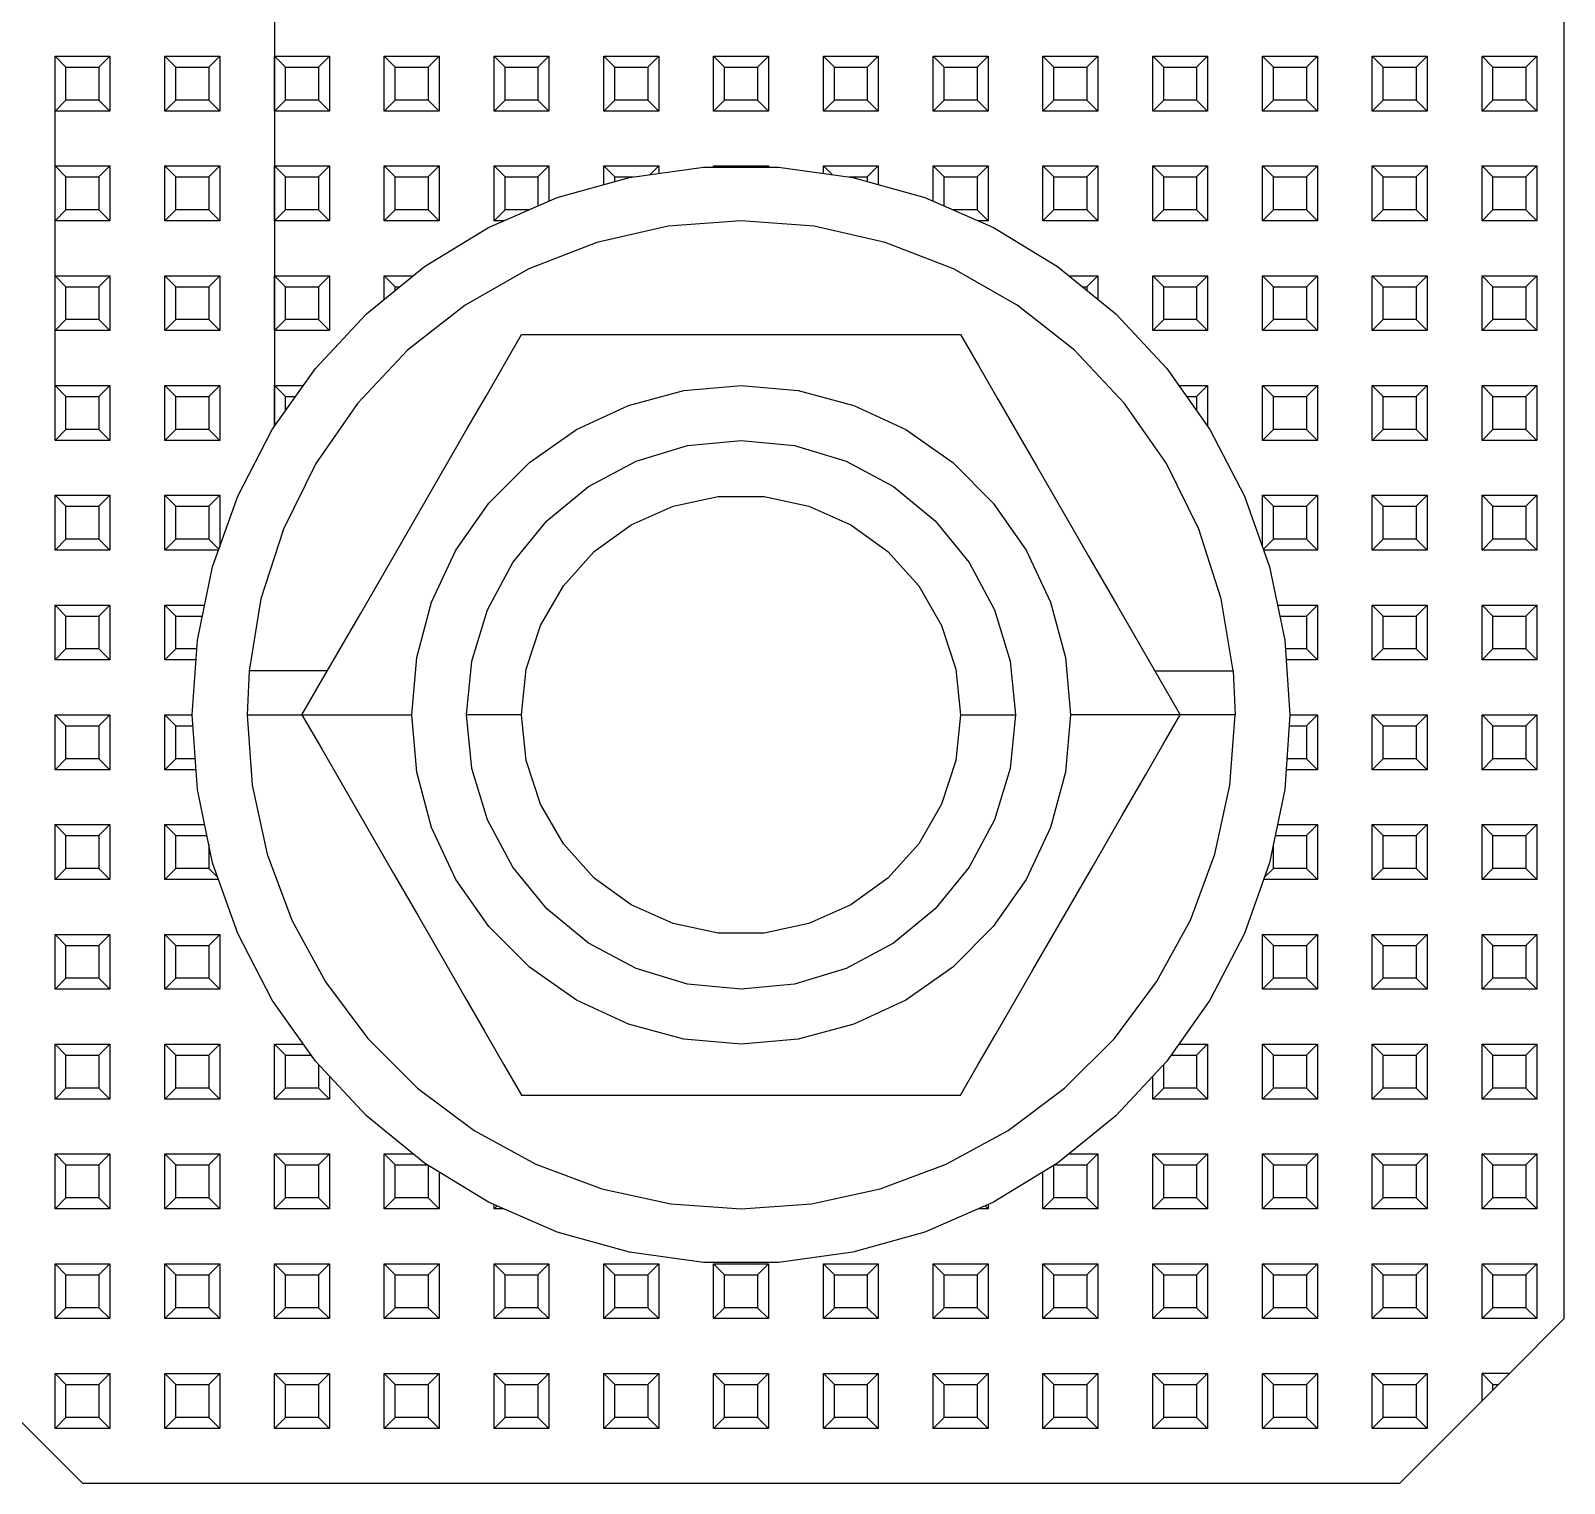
# Model space of a CAD drawing. Header units: millimetres. Extents: x 0 to 156, y 0 to 155.
# Drawn here: x 17.06 to 45, y 0 to 26.46 of the extents above; entities that cross this region are included whole.
import ezdxf

# ---------------------------------------------------------------- set-up
doc = ezdxf.new("R2010")
doc.units = ezdxf.units.MM

# ---------------------------------------------------------------- blocks, each defined once
blk = doc.blocks.new('CHINT_70dbcf6fe7c4519691b3c42ff544d895_FACE_0')
at = {"color": 141, "linetype": 'Continuous', "true_color": 0x40d9ff}
for p, q in [((17.7, 25.8), (17.5, 26)), ((17.5, 25), (17.5, 26)), ((17.5, 26), (18.5, 26)), ((18.3, 25.8), (18.5, 26)), ((18.5, 26), (18.5, 25)), ((19.7, 25.8), (19.5, 26)), ((19.5, 25), (19.5, 26)), ((19.5, 26), (20.5, 26)), ((20.3, 25.8), (20.5, 26)), ((20.5, 26), (20.5, 25)), ((21.7, 25.8), (21.5, 26)), ((21.5, 25), (21.5, 26)), ((21.5, 26), (22.5, 26)), ((22.3, 25.8), (22.5, 26)), ((22.5, 26), (22.5, 25)), ((23.7, 25.8), (23.5, 26)), ((23.5, 25), (23.5, 26)), ((23.5, 26), (24.5, 26)), ((24.3, 25.8), (24.5, 26)), ((24.5, 26), (24.5, 25)), ((25.7, 25.8), (25.5, 26)), ((25.5, 25), (25.5, 26)), ((25.5, 26), (26.5, 26)), ((26.3, 25.8), (26.5, 26)), ((26.5, 26), (26.5, 25)), ((27.7, 25.8), (27.5, 26)), ((27.5, 25), (27.5, 26)), ((27.5, 26), (28.5, 26)), ((28.3, 25.8), (28.5, 26)), ((28.5, 26), (28.5, 25)), ((29.7, 25.8), (29.5, 26)), ((29.5, 25), (29.5, 26)), ((29.5, 26), (30.5, 26)), ((30.3, 25.8), (30.5, 26)), ((30.5, 26), (30.5, 25)), ((31.7, 25.8), (31.5, 26)), ((31.5, 25), (31.5, 26)), ((31.5, 26), (32.5, 26)), ((32.3, 25.8), (32.5, 26)), ((32.5, 26), (32.5, 25)), ((33.7, 25.8), (33.5, 26)), ((33.5, 25), (33.5, 26)), ((33.5, 26), (34.5, 26)), ((34.3, 25.8), (34.5, 26)), ((34.5, 26), (34.5, 25)), ((35.7, 25.8), (35.5, 26)), ((35.5, 25), (35.5, 26)), ((35.5, 26), (36.5, 26)), ((36.3, 25.8), (36.5, 26)), ((36.5, 26), (36.5, 25)), ((37.7, 25.8), (37.5, 26)), ((37.5, 25), (37.5, 26)), ((37.5, 26), (38.5, 26)), ((38.3, 25.8), (38.5, 26)), ((38.5, 26), (38.5, 25)), ((39.7, 25.8), (39.5, 26)), ((39.5, 25), (39.5, 26)), ((39.5, 26), (40.5, 26)), ((40.3, 25.8), (40.5, 26)), ((40.5, 26), (40.5, 25)), ((41.7, 25.8), (41.5, 26)), ((41.5, 25), (41.5, 26)), ((41.5, 26), (42.5, 26)), ((42.3, 25.8), (42.5, 26)), ((42.5, 26), (42.5, 25)), ((43.7, 25.8), (43.5, 26)), ((43.5, 25), (43.5, 26)), ((43.5, 26), (44.5, 26)), ((44.3, 25.8), (44.5, 26)), ((44.5, 26), (44.5, 25)), ((17.7, 25.8), (18.3, 25.8)), ((17.7, 25.2), (17.7, 25.8)), ((18.3, 25.8), (18.3, 25.2)), ((19.7, 25.8), (20.3, 25.8)), ((19.7, 25.2), (19.7, 25.8)), ((20.3, 25.8), (20.3, 25.2)), ((21.7, 25.8), (22.3, 25.8)), ((21.7, 25.2), (21.7, 25.8)), ((22.3, 25.8), (22.3, 25.2)), ((23.7, 25.8), (24.3, 25.8)), ((23.7, 25.2), (23.7, 25.8)), ((24.3, 25.8), (24.3, 25.2)), ((25.7, 25.8), (26.3, 25.8)), ((25.7, 25.2), (25.7, 25.8)), ((26.3, 25.8), (26.3, 25.2)), ((27.7, 25.8), (28.3, 25.8)), ((27.7, 25.2), (27.7, 25.8)), ((28.3, 25.8), (28.3, 25.2)), ((29.7, 25.8), (30.3, 25.8)), ((29.7, 25.2), (29.7, 25.8)), ((30.3, 25.8), (30.3, 25.2)), ((31.7, 25.8), (32.3, 25.8)), ((31.7, 25.2), (31.7, 25.8)), ((32.3, 25.8), (32.3, 25.2)), ((33.7, 25.8), (34.3, 25.8)), ((33.7, 25.2), (33.7, 25.8)), ((34.3, 25.8), (34.3, 25.2)), ((35.7, 25.8), (36.3, 25.8)), ((35.7, 25.2), (35.7, 25.8)), ((36.3, 25.8), (36.3, 25.2)), ((37.7, 25.8), (38.3, 25.8)), ((37.7, 25.2), (37.7, 25.8)), ((38.3, 25.8), (38.3, 25.2)), ((39.7, 25.8), (40.3, 25.8)), ((39.7, 25.2), (39.7, 25.8)), ((40.3, 25.8), (40.3, 25.2)), ((41.7, 25.8), (42.3, 25.8)), ((41.7, 25.2), (41.7, 25.8)), ((42.3, 25.8), (42.3, 25.2)), ((43.7, 25.8), (44.3, 25.8)), ((43.7, 25.2), (43.7, 25.8)), ((44.3, 25.8), (44.3, 25.2)), ((17.7, 25.2), (17.5, 25)), ((18.3, 25.2), (17.7, 25.2)), ((18.3, 25.2), (18.5, 25)), ((19.7, 25.2), (19.5, 25)), ((20.3, 25.2), (19.7, 25.2)), ((20.3, 25.2), (20.5, 25)), ((21.7, 25.2), (21.5, 25)), ((22.3, 25.2), (21.7, 25.2)), ((22.3, 25.2), (22.5, 25)), ((23.7, 25.2), (23.5, 25)), ((24.3, 25.2), (23.7, 25.2)), ((24.3, 25.2), (24.5, 25)), ((25.7, 25.2), (25.5, 25)), ((26.3, 25.2), (25.7, 25.2)), ((26.3, 25.2), (26.5, 25)), ((27.7, 25.2), (27.5, 25)), ((28.3, 25.2), (27.7, 25.2)), ((28.3, 25.2), (28.5, 25)), ((29.7, 25.2), (29.5, 25)), ((30.3, 25.2), (29.7, 25.2)), ((30.3, 25.2), (30.5, 25)), ((31.7, 25.2), (31.5, 25)), ((32.3, 25.2), (31.7, 25.2)), ((32.3, 25.2), (32.5, 25)), ((33.7, 25.2), (33.5, 25)), ((34.3, 25.2), (33.7, 25.2)), ((34.3, 25.2), (34.5, 25)), ((35.7, 25.2), (35.5, 25)), ((36.3, 25.2), (35.7, 25.2)), ((36.3, 25.2), (36.5, 25)), ((37.7, 25.2), (37.5, 25)), ((38.3, 25.2), (37.7, 25.2)), ((38.3, 25.2), (38.5, 25)), ((39.7, 25.2), (39.5, 25)), ((40.3, 25.2), (39.7, 25.2)), ((40.3, 25.2), (40.5, 25)), ((41.7, 25.2), (41.5, 25)), ((42.3, 25.2), (41.7, 25.2)), ((42.3, 25.2), (42.5, 25)), ((43.7, 25.2), (43.5, 25)), ((44.3, 25.2), (43.7, 25.2)), ((44.3, 25.2), (44.5, 25)), ((17.5, 20), (17.5, 25)), ((18.5, 25), (17.5, 25)), ((20.5, 25), (19.5, 25)), ((22.5, 25), (21.5, 25)), ((24.5, 25), (23.5, 25)), ((26.5, 25), (25.5, 25)), ((28.5, 25), (27.5, 25)), ((30.5, 25), (29.5, 25)), ((32.5, 25), (31.5, 25)), ((34.5, 25), (33.5, 25)), ((36.5, 25), (35.5, 25)), ((38.5, 25), (37.5, 25)), ((40.5, 25), (39.5, 25)), ((42.5, 25), (41.5, 25)), ((44.5, 25), (43.5, 25)), ((17.7, 23.8), (17.5, 24)), ((17.5, 23), (17.5, 24)), ((17.5, 24), (18.5, 24)), ((17.7, 23.8), (18.3, 23.8)), ((17.7, 23.2), (17.7, 23.8)), ((18.3, 23.8), (18.5, 24)), ((18.3, 23.8), (18.3, 23.2)), ((18.5, 24), (18.5, 23)), ((19.7, 23.8), (19.5, 24)), ((19.5, 23), (19.5, 24)), ((19.5, 24), (20.5, 24)), ((19.7, 23.8), (20.3, 23.8)), ((19.7, 23.2), (19.7, 23.8)), ((20.3, 23.8), (20.5, 24)), ((20.3, 23.8), (20.3, 23.2)), ((20.5, 24), (20.5, 23)), ((21.7, 23.8), (21.5, 24)), ((21.5, 23), (21.5, 24)), ((21.5, 24), (22.5, 24)), ((21.7, 23.8), (22.3, 23.8)), ((21.7, 23.2), (21.7, 23.8)), ((22.3, 23.8), (22.5, 24)), ((22.3, 23.8), (22.3, 23.2)), ((22.5, 24), (22.5, 23)), ((23.7, 23.8), (23.5, 24)), ((23.5, 23), (23.5, 24)), ((23.5, 24), (24.5, 24)), ((23.7, 23.8), (24.3, 23.8)), ((23.7, 23.2), (23.7, 23.8)), ((24.3, 23.8), (24.5, 24)), ((24.3, 23.8), (24.3, 23.2)), ((24.5, 24), (24.5, 23)), ((25.7, 23.8), (25.5, 24)), ((25.5, 23), (25.5, 24)), ((25.5, 24), (26.5, 24)), ((25.7, 23.8), (26.3, 23.8)), ((25.7, 23.2), (25.7, 23.8)), ((26.3, 23.8), (26.5, 24)), ((26.3, 23.8), (26.3, 23.27)), ((26.5, 24), (26.5, 23.357)), ((27.7, 23.8), (27.5, 24)), ((27.5, 23.66), (27.5, 24)), ((27.5, 24), (28.5, 24)), ((27.7, 23.8), (28.032, 23.8)), ((27.7, 23.716), (27.7, 23.8)), ((28.343, 23.843), (28.5, 24)), ((28.5, 24), (28.5, 23.864)), ((29.523, 23.977), (29.5, 24)), ((29.5, 23.977), (29.5, 24)), ((29.5, 24), (30.5, 24)), ((30.477, 23.977), (30.5, 24)), ((30.5, 24), (30.5, 23.977)), ((31.657, 23.843), (31.5, 24)), ((31.5, 23.864), (31.5, 24)), ((31.5, 24), (32.5, 24)), ((31.968, 23.8), (32.3, 23.8)), ((32.3, 23.8), (32.5, 24)), ((32.3, 23.8), (32.3, 23.716)), ((32.5, 24), (32.5, 23.66)), ((33.7, 23.8), (33.5, 24)), ((33.5, 23.357), (33.5, 24)), ((33.5, 24), (34.5, 24)), ((33.7, 23.8), (34.3, 23.8)), ((33.7, 23.27), (33.7, 23.8)), ((34.3, 23.8), (34.5, 24)), ((34.3, 23.8), (34.3, 23.2)), ((34.5, 24), (34.5, 23)), ((35.7, 23.8), (35.5, 24)), ((35.5, 23), (35.5, 24)), ((35.5, 24), (36.5, 24)), ((35.7, 23.8), (36.3, 23.8)), ((35.7, 23.2), (35.7, 23.8)), ((36.3, 23.8), (36.5, 24)), ((36.3, 23.8), (36.3, 23.2)), ((36.5, 24), (36.5, 23)), ((37.7, 23.8), (37.5, 24)), ((37.5, 23), (37.5, 24)), ((37.5, 24), (38.5, 24)), ((37.7, 23.8), (38.3, 23.8)), ((37.7, 23.2), (37.7, 23.8)), ((38.3, 23.8), (38.5, 24)), ((38.3, 23.8), (38.3, 23.2)), ((38.5, 24), (38.5, 23)), ((39.7, 23.8), (39.5, 24)), ((39.5, 23), (39.5, 24)), ((39.5, 24), (40.5, 24)), ((39.7, 23.8), (40.3, 23.8)), ((39.7, 23.2), (39.7, 23.8)), ((40.3, 23.8), (40.5, 24)), ((40.3, 23.8), (40.3, 23.2)), ((40.5, 24), (40.5, 23)), ((41.7, 23.8), (41.5, 24)), ((41.5, 23), (41.5, 24)), ((41.5, 24), (42.5, 24)), ((41.7, 23.8), (42.3, 23.8)), ((41.7, 23.2), (41.7, 23.8)), ((42.3, 23.8), (42.5, 24)), ((42.3, 23.8), (42.3, 23.2)), ((42.5, 24), (42.5, 23)), ((43.7, 23.8), (43.5, 24)), ((43.5, 23), (43.5, 24)), ((43.5, 24), (44.5, 24)), ((43.7, 23.8), (44.3, 23.8)), ((43.7, 23.2), (43.7, 23.8)), ((44.3, 23.8), (44.5, 24)), ((44.3, 23.8), (44.3, 23.2)), ((44.5, 24), (44.5, 23)), ((17.7, 23.2), (17.5, 23)), ((18.3, 23.2), (17.7, 23.2)), ((18.3, 23.2), (18.5, 23)), ((19.7, 23.2), (19.5, 23)), ((20.3, 23.2), (19.7, 23.2)), ((20.3, 23.2), (20.5, 23)), ((21.7, 23.2), (21.5, 23)), ((22.3, 23.2), (21.7, 23.2)), ((22.3, 23.2), (22.5, 23)), ((23.7, 23.2), (23.5, 23)), ((24.3, 23.2), (23.7, 23.2)), ((24.3, 23.2), (24.5, 23)), ((25.7, 23.2), (25.5, 23)), ((26.139, 23.2), (25.7, 23.2)), ((34.3, 23.2), (33.861, 23.2)), ((34.3, 23.2), (34.5, 23)), ((35.7, 23.2), (35.5, 23)), ((36.3, 23.2), (35.7, 23.2)), ((36.3, 23.2), (36.5, 23)), ((37.7, 23.2), (37.5, 23)), ((38.3, 23.2), (37.7, 23.2)), ((38.3, 23.2), (38.5, 23)), ((39.7, 23.2), (39.5, 23)), ((40.3, 23.2), (39.7, 23.2)), ((40.3, 23.2), (40.5, 23)), ((41.7, 23.2), (41.5, 23)), ((42.3, 23.2), (41.7, 23.2)), ((42.3, 23.2), (42.5, 23)), ((43.7, 23.2), (43.5, 23)), ((44.3, 23.2), (43.7, 23.2)), ((44.3, 23.2), (44.5, 23)), ((18.5, 23), (17.5, 23)), ((20.5, 23), (19.5, 23)), ((22.5, 23), (21.5, 23)), ((24.5, 23), (23.5, 23)), ((25.678, 23), (25.5, 23)), ((34.5, 23), (34.322, 23)), ((36.5, 23), (35.5, 23)), ((38.5, 23), (37.5, 23)), ((40.5, 23), (39.5, 23)), ((42.5, 23), (41.5, 23)), ((44.5, 23), (43.5, 23)), ((17.7, 21.8), (17.5, 22)), ((17.5, 21), (17.5, 22)), ((17.5, 22), (18.5, 22)), ((17.7, 21.8), (18.3, 21.8)), ((17.7, 21.2), (17.7, 21.8)), ((18.3, 21.8), (18.5, 22)), ((18.3, 21.8), (18.3, 21.2)), ((18.5, 22), (18.5, 21)), ((19.7, 21.8), (19.5, 22)), ((19.5, 21), (19.5, 22)), ((19.5, 22), (20.5, 22)), ((19.7, 21.8), (20.3, 21.8)), ((19.7, 21.2), (19.7, 21.8)), ((20.3, 21.8), (20.5, 22)), ((20.3, 21.8), (20.3, 21.2)), ((20.5, 22), (20.5, 21)), ((21.7, 21.8), (21.5, 22)), ((21.5, 21), (21.5, 22)), ((21.5, 22), (22.5, 22)), ((21.7, 21.8), (22.3, 21.8)), ((21.7, 21.2), (21.7, 21.8)), ((22.3, 21.8), (22.5, 22)), ((22.3, 21.8), (22.3, 21.2)), ((22.5, 22), (22.5, 21)), ((23.7, 21.8), (23.5, 22)), ((23.5, 21.573), (23.5, 22)), ((23.5, 22), (24.025, 22)), ((23.7, 21.8), (23.779, 21.8)), ((23.7, 21.736), (23.7, 21.8)), ((35.975, 22), (36.5, 22)), ((36.221, 21.8), (36.3, 21.8)), ((36.3, 21.8), (36.5, 22)), ((36.3, 21.8), (36.3, 21.736)), ((36.5, 22), (36.5, 21.573)), ((37.7, 21.8), (37.5, 22)), ((37.5, 21), (37.5, 22)), ((37.5, 22), (38.5, 22)), ((37.7, 21.8), (38.3, 21.8)), ((37.7, 21.2), (37.7, 21.8)), ((38.3, 21.8), (38.5, 22)), ((38.3, 21.8), (38.3, 21.2)), ((38.5, 22), (38.5, 21)), ((39.7, 21.8), (39.5, 22)), ((39.5, 21), (39.5, 22)), ((39.5, 22), (40.5, 22)), ((39.7, 21.8), (40.3, 21.8)), ((39.7, 21.2), (39.7, 21.8)), ((40.3, 21.8), (40.5, 22)), ((40.3, 21.8), (40.3, 21.2)), ((40.5, 22), (40.5, 21)), ((41.7, 21.8), (41.5, 22)), ((41.5, 21), (41.5, 22)), ((41.5, 22), (42.5, 22)), ((41.7, 21.8), (42.3, 21.8)), ((41.7, 21.2), (41.7, 21.8)), ((42.3, 21.8), (42.5, 22)), ((42.3, 21.8), (42.3, 21.2)), ((42.5, 22), (42.5, 21)), ((43.7, 21.8), (43.5, 22)), ((43.5, 21), (43.5, 22)), ((43.5, 22), (44.5, 22)), ((43.7, 21.8), (44.3, 21.8)), ((43.7, 21.2), (43.7, 21.8)), ((44.3, 21.8), (44.5, 22)), ((44.3, 21.8), (44.3, 21.2)), ((44.5, 22), (44.5, 21)), ((17.7, 21.2), (17.5, 21)), ((18.5, 21), (17.5, 21)), ((18.3, 21.2), (17.7, 21.2)), ((18.3, 21.2), (18.5, 21)), ((19.7, 21.2), (19.5, 21)), ((20.5, 21), (19.5, 21)), ((20.3, 21.2), (19.7, 21.2)), ((20.3, 21.2), (20.5, 21)), ((21.7, 21.2), (21.5, 21)), ((22.5, 21), (21.5, 21)), ((22.3, 21.2), (21.7, 21.2)), ((22.3, 21.2), (22.5, 21)), ((37.7, 21.2), (37.5, 21)), ((38.5, 21), (37.5, 21)), ((38.3, 21.2), (37.7, 21.2)), ((38.3, 21.2), (38.5, 21)), ((39.7, 21.2), (39.5, 21)), ((40.5, 21), (39.5, 21)), ((40.3, 21.2), (39.7, 21.2)), ((40.3, 21.2), (40.5, 21)), ((41.7, 21.2), (41.5, 21)), ((42.5, 21), (41.5, 21)), ((42.3, 21.2), (41.7, 21.2)), ((42.3, 21.2), (42.5, 21)), ((43.7, 21.2), (43.5, 21)), ((44.5, 21), (43.5, 21)), ((44.3, 21.2), (43.7, 21.2)), ((44.3, 21.2), (44.5, 21)), ((17.7, 19.8), (17.5, 20)), ((17.5, 19), (17.5, 20)), ((17.5, 20), (18.5, 20)), ((18.3, 19.8), (18.5, 20)), ((18.5, 20), (18.5, 19)), ((19.7, 19.8), (19.5, 20)), ((19.5, 19), (19.5, 20)), ((19.5, 20), (20.5, 20)), ((20.3, 19.8), (20.5, 20)), ((20.5, 20), (20.5, 19)), ((37.977, 20), (38.5, 20)), ((38.3, 19.8), (38.5, 20)), ((38.5, 20), (38.5, 19.258)), ((39.7, 19.8), (39.5, 20)), ((39.5, 19), (39.5, 20)), ((39.5, 20), (40.5, 20)), ((40.3, 19.8), (40.5, 20)), ((40.5, 20), (40.5, 19)), ((41.7, 19.8), (41.5, 20)), ((41.5, 19), (41.5, 20)), ((41.5, 20), (42.5, 20)), ((42.3, 19.8), (42.5, 20)), ((42.5, 20), (42.5, 19)), ((43.7, 19.8), (43.5, 20)), ((43.5, 19), (43.5, 20)), ((43.5, 20), (44.5, 20)), ((44.3, 19.8), (44.5, 20)), ((44.5, 20), (44.5, 19)), ((17.7, 19.8), (18.3, 19.8)), ((17.7, 19.2), (17.7, 19.8)), ((18.3, 19.8), (18.3, 19.2)), ((19.7, 19.8), (20.3, 19.8)), ((19.7, 19.2), (19.7, 19.8)), ((20.3, 19.8), (20.3, 19.2)), ((21.7, 19.8), (21.882, 19.8)), ((21.7, 19.542), (21.7, 19.8)), ((38.118, 19.8), (38.3, 19.8)), ((38.3, 19.8), (38.3, 19.542)), ((39.7, 19.8), (40.3, 19.8)), ((39.7, 19.2), (39.7, 19.8)), ((40.3, 19.8), (40.3, 19.2)), ((41.7, 19.8), (42.3, 19.8)), ((41.7, 19.2), (41.7, 19.8)), ((42.3, 19.8), (42.3, 19.2)), ((43.7, 19.8), (44.3, 19.8)), ((43.7, 19.2), (43.7, 19.8)), ((44.3, 19.8), (44.3, 19.2)), ((17.7, 19.2), (17.5, 19)), ((18.3, 19.2), (17.7, 19.2)), ((18.3, 19.2), (18.5, 19)), ((19.7, 19.2), (19.5, 19)), ((20.3, 19.2), (19.7, 19.2)), ((20.3, 19.2), (20.5, 19)), ((39.7, 19.2), (39.5, 19)), ((40.3, 19.2), (39.7, 19.2)), ((40.3, 19.2), (40.5, 19)), ((41.7, 19.2), (41.5, 19)), ((42.3, 19.2), (41.7, 19.2)), ((42.3, 19.2), (42.5, 19)), ((43.7, 19.2), (43.5, 19)), ((44.3, 19.2), (43.7, 19.2)), ((44.3, 19.2), (44.5, 19)), ((18.5, 19), (17.5, 19)), ((20.5, 19), (19.5, 19)), ((40.5, 19), (39.5, 19)), ((42.5, 19), (41.5, 19)), ((44.5, 19), (43.5, 19)), ((17.7, 17.8), (17.5, 18)), ((17.5, 17), (17.5, 18)), ((17.5, 18), (18.5, 18)), ((18.3, 17.8), (18.5, 18)), ((18.5, 18), (18.5, 17)), ((19.7, 17.8), (19.5, 18)), ((19.5, 17), (19.5, 18)), ((19.5, 18), (20.5, 18)), ((20.3, 17.8), (20.5, 18)), ((20.5, 18), (20.5, 17.061)), ((39.7, 17.8), (39.5, 18)), ((39.5, 17.061), (39.5, 18)), ((39.5, 18), (40.5, 18)), ((40.3, 17.8), (40.5, 18)), ((40.5, 18), (40.5, 17)), ((41.7, 17.8), (41.5, 18)), ((41.5, 17), (41.5, 18)), ((41.5, 18), (42.5, 18)), ((42.3, 17.8), (42.5, 18)), ((42.5, 18), (42.5, 17)), ((43.7, 17.8), (43.5, 18)), ((43.5, 17), (43.5, 18)), ((43.5, 18), (44.5, 18)), ((44.3, 17.8), (44.5, 18)), ((44.5, 18), (44.5, 17)), ((17.7, 17.8), (18.3, 17.8)), ((17.7, 17.2), (17.7, 17.8)), ((18.3, 17.8), (18.3, 17.2)), ((19.7, 17.8), (20.3, 17.8)), ((19.7, 17.2), (19.7, 17.8)), ((20.3, 17.8), (20.3, 17.2)), ((39.7, 17.8), (40.3, 17.8)), ((39.7, 17.2), (39.7, 17.8)), ((40.3, 17.8), (40.3, 17.2)), ((41.7, 17.8), (42.3, 17.8)), ((41.7, 17.2), (41.7, 17.8)), ((42.3, 17.8), (42.3, 17.2)), ((43.7, 17.8), (44.3, 17.8)), ((43.7, 17.2), (43.7, 17.8)), ((44.3, 17.8), (44.3, 17.2)), ((17.7, 17.2), (17.5, 17)), ((18.3, 17.2), (17.7, 17.2)), ((18.3, 17.2), (18.5, 17)), ((19.7, 17.2), (19.5, 17)), ((20.3, 17.2), (19.7, 17.2)), ((20.3, 17.2), (20.484, 17.016)), ((39.7, 17.2), (39.516, 17.016)), ((40.3, 17.2), (39.7, 17.2)), ((40.3, 17.2), (40.5, 17)), ((41.7, 17.2), (41.5, 17)), ((42.3, 17.2), (41.7, 17.2)), ((42.3, 17.2), (42.5, 17)), ((43.7, 17.2), (43.5, 17)), ((44.3, 17.2), (43.7, 17.2)), ((44.3, 17.2), (44.5, 17)), ((18.5, 17), (17.5, 17)), ((20.478, 17), (19.5, 17)), ((40.5, 17), (39.522, 17)), ((42.5, 17), (41.5, 17)), ((44.5, 17), (43.5, 17)), ((17.7, 15.8), (17.5, 16)), ((17.5, 15), (17.5, 16)), ((17.5, 16), (18.5, 16)), ((18.3, 15.8), (18.5, 16)), ((18.5, 16), (18.5, 15)), ((19.7, 15.8), (19.5, 16)), ((19.5, 15), (19.5, 16)), ((19.5, 16), (20.226, 16)), ((39.774, 16), (40.5, 16)), ((40.3, 15.8), (40.5, 16)), ((40.5, 16), (40.5, 15)), ((41.7, 15.8), (41.5, 16)), ((41.5, 15), (41.5, 16)), ((41.5, 16), (42.5, 16)), ((42.3, 15.8), (42.5, 16)), ((42.5, 16), (42.5, 15)), ((43.7, 15.8), (43.5, 16)), ((43.5, 15), (43.5, 16)), ((43.5, 16), (44.5, 16)), ((44.3, 15.8), (44.5, 16)), ((44.5, 16), (44.5, 15)), ((17.7, 15.8), (18.3, 15.8)), ((17.7, 15.2), (17.7, 15.8)), ((18.3, 15.8), (18.3, 15.2)), ((19.7, 15.8), (20.184, 15.8)), ((19.7, 15.2), (19.7, 15.8)), ((39.816, 15.8), (40.3, 15.8)), ((40.3, 15.8), (40.3, 15.2)), ((41.7, 15.8), (42.3, 15.8)), ((41.7, 15.2), (41.7, 15.8)), ((42.3, 15.8), (42.3, 15.2)), ((43.7, 15.8), (44.3, 15.8)), ((43.7, 15.2), (43.7, 15.8)), ((44.3, 15.8), (44.3, 15.2)), ((17.7, 15.2), (17.5, 15)), ((18.3, 15.2), (17.7, 15.2)), ((18.3, 15.2), (18.5, 15)), ((19.7, 15.2), (19.5, 15)), ((20.082, 15.2), (19.7, 15.2)), ((40.3, 15.2), (39.918, 15.2)), ((40.3, 15.2), (40.5, 15)), ((41.7, 15.2), (41.5, 15)), ((42.3, 15.2), (41.7, 15.2)), ((42.3, 15.2), (42.5, 15)), ((43.7, 15.2), (43.5, 15)), ((44.3, 15.2), (43.7, 15.2)), ((44.3, 15.2), (44.5, 15)), ((18.5, 15), (17.5, 15)), ((20.068, 15), (19.5, 15)), ((40.5, 15), (39.932, 15)), ((42.5, 15), (41.5, 15)), ((44.5, 15), (43.5, 15)), ((17.7, 13.8), (17.5, 14)), ((17.5, 13), (17.5, 14)), ((17.5, 14), (18.5, 14)), ((18.3, 13.8), (18.5, 14)), ((18.5, 14), (18.5, 13)), ((19.7, 13.8), (19.5, 14)), ((19.5, 13), (19.5, 14)), ((19.5, 14), (20, 14)), ((26, 14), (25, 14)), ((34, 14), (35, 14)), ((40, 14), (40.5, 14)), ((40.3, 13.8), (40.5, 14)), ((40.5, 14), (40.5, 13)), ((41.7, 13.8), (41.5, 14)), ((41.5, 13), (41.5, 14)), ((41.5, 14), (42.5, 14)), ((42.3, 13.8), (42.5, 14)), ((42.5, 14), (42.5, 13)), ((43.7, 13.8), (43.5, 14)), ((43.5, 13), (43.5, 14)), ((43.5, 14), (44.5, 14)), ((44.3, 13.8), (44.5, 14)), ((44.5, 14), (44.5, 13)), ((17.7, 13.8), (18.3, 13.8)), ((17.7, 13.2), (17.7, 13.8)), ((18.3, 13.8), (18.3, 13.2)), ((19.7, 13.8), (20.014, 13.8)), ((19.7, 13.2), (19.7, 13.8)), ((39.986, 13.8), (40.3, 13.8)), ((40.3, 13.8), (40.3, 13.2)), ((41.7, 13.8), (42.3, 13.8)), ((41.7, 13.2), (41.7, 13.8)), ((42.3, 13.8), (42.3, 13.2)), ((43.7, 13.8), (44.3, 13.8)), ((43.7, 13.2), (43.7, 13.8)), ((44.3, 13.8), (44.3, 13.2)), ((17.7, 13.2), (17.5, 13)), ((18.3, 13.2), (17.7, 13.2)), ((18.3, 13.2), (18.5, 13)), ((19.7, 13.2), (19.5, 13)), ((20.055, 13.2), (19.7, 13.2)), ((40.3, 13.2), (39.945, 13.2)), ((40.3, 13.2), (40.5, 13)), ((41.7, 13.2), (41.5, 13)), ((42.3, 13.2), (41.7, 13.2)), ((42.3, 13.2), (42.5, 13)), ((43.7, 13.2), (43.5, 13)), ((44.3, 13.2), (43.7, 13.2)), ((44.3, 13.2), (44.5, 13)), ((18.5, 13), (17.5, 13)), ((20.068, 13), (19.5, 13)), ((40.5, 13), (39.932, 13)), ((42.5, 13), (41.5, 13)), ((44.5, 13), (43.5, 13)), ((17.7, 11.8), (17.5, 12)), ((17.5, 11), (17.5, 12)), ((17.5, 12), (18.5, 12)), ((17.7, 11.8), (18.3, 11.8)), ((17.7, 11.2), (17.7, 11.8)), ((18.3, 11.8), (18.5, 12)), ((18.3, 11.8), (18.3, 11.2)), ((18.5, 12), (18.5, 11)), ((19.7, 11.8), (19.5, 12)), ((19.5, 11), (19.5, 12)), ((19.5, 12), (20.226, 12)), ((19.7, 11.8), (20.267, 11.8)), ((19.7, 11.2), (19.7, 11.8)), ((39.733, 11.8), (40.3, 11.8)), ((39.774, 12), (40.5, 12)), ((40.3, 11.8), (40.5, 12)), ((40.3, 11.8), (40.3, 11.2)), ((40.5, 12), (40.5, 11)), ((41.7, 11.8), (41.5, 12)), ((41.5, 11), (41.5, 12)), ((41.5, 12), (42.5, 12)), ((41.7, 11.8), (42.3, 11.8)), ((41.7, 11.2), (41.7, 11.8)), ((42.3, 11.8), (42.5, 12)), ((42.3, 11.8), (42.3, 11.2)), ((42.5, 12), (42.5, 11)), ((43.7, 11.8), (43.5, 12)), ((43.5, 11), (43.5, 12)), ((43.5, 12), (44.5, 12)), ((43.7, 11.8), (44.3, 11.8)), ((43.7, 11.2), (43.7, 11.8)), ((44.3, 11.8), (44.5, 12)), ((44.3, 11.8), (44.3, 11.2)), ((44.5, 12), (44.5, 11)), ((20.3, 11.643), (20.3, 11.2)), ((39.7, 11.2), (39.7, 11.643)), ((17.7, 11.2), (17.5, 11)), ((18.3, 11.2), (17.7, 11.2)), ((18.3, 11.2), (18.5, 11)), ((19.7, 11.2), (19.5, 11)), ((20.3, 11.2), (19.7, 11.2)), ((20.3, 11.2), (20.466, 11.034)), ((39.7, 11.2), (39.534, 11.034)), ((40.3, 11.2), (39.7, 11.2)), ((40.3, 11.2), (40.5, 11)), ((41.7, 11.2), (41.5, 11)), ((42.3, 11.2), (41.7, 11.2)), ((42.3, 11.2), (42.5, 11)), ((43.7, 11.2), (43.5, 11)), ((44.3, 11.2), (43.7, 11.2)), ((44.3, 11.2), (44.5, 11)), ((18.5, 11), (17.5, 11)), ((20.478, 11), (19.5, 11)), ((40.5, 11), (39.522, 11)), ((42.5, 11), (41.5, 11)), ((44.5, 11), (43.5, 11)), ((17.7, 9.8), (17.5, 10)), ((17.5, 9), (17.5, 10)), ((17.5, 10), (18.5, 10)), ((17.7, 9.8), (18.3, 9.8)), ((17.7, 9.2), (17.7, 9.8)), ((18.3, 9.8), (18.5, 10)), ((18.3, 9.8), (18.3, 9.2)), ((18.5, 10), (18.5, 9)), ((19.7, 9.8), (19.5, 10)), ((19.5, 9), (19.5, 10)), ((19.5, 10), (20.5, 10)), ((19.7, 9.8), (20.3, 9.8)), ((19.7, 9.2), (19.7, 9.8)), ((20.3, 9.8), (20.5, 10)), ((20.3, 9.8), (20.3, 9.2)), ((20.5, 10), (20.5, 9)), ((39.7, 9.8), (39.5, 10)), ((39.5, 9), (39.5, 10)), ((39.5, 10), (40.5, 10)), ((39.7, 9.8), (40.3, 9.8)), ((39.7, 9.2), (39.7, 9.8)), ((40.3, 9.8), (40.5, 10)), ((40.3, 9.8), (40.3, 9.2)), ((40.5, 10), (40.5, 9)), ((41.7, 9.8), (41.5, 10)), ((41.5, 9), (41.5, 10)), ((41.5, 10), (42.5, 10)), ((41.7, 9.8), (42.3, 9.8)), ((41.7, 9.2), (41.7, 9.8)), ((42.3, 9.8), (42.5, 10)), ((42.3, 9.8), (42.3, 9.2)), ((42.5, 10), (42.5, 9)), ((43.7, 9.8), (43.5, 10)), ((43.5, 9), (43.5, 10)), ((43.5, 10), (44.5, 10)), ((43.7, 9.8), (44.3, 9.8)), ((43.7, 9.2), (43.7, 9.8)), ((44.3, 9.8), (44.5, 10)), ((44.3, 9.8), (44.3, 9.2)), ((44.5, 10), (44.5, 9)), ((17.7, 9.2), (17.5, 9)), ((18.5, 9), (17.5, 9)), ((18.3, 9.2), (17.7, 9.2)), ((18.3, 9.2), (18.5, 9)), ((19.7, 9.2), (19.5, 9)), ((20.5, 9), (19.5, 9)), ((20.3, 9.2), (19.7, 9.2)), ((20.3, 9.2), (20.5, 9)), ((39.7, 9.2), (39.5, 9)), ((40.5, 9), (39.5, 9)), ((40.3, 9.2), (39.7, 9.2)), ((40.3, 9.2), (40.5, 9)), ((41.7, 9.2), (41.5, 9)), ((42.5, 9), (41.5, 9)), ((42.3, 9.2), (41.7, 9.2)), ((42.3, 9.2), (42.5, 9)), ((43.7, 9.2), (43.5, 9)), ((44.5, 9), (43.5, 9)), ((44.3, 9.2), (43.7, 9.2)), ((44.3, 9.2), (44.5, 9)), ((17.7, 7.8), (17.5, 8)), ((17.5, 7), (17.5, 8)), ((17.5, 8), (18.5, 8)), ((18.3, 7.8), (18.5, 8)), ((18.5, 8), (18.5, 7)), ((19.7, 7.8), (19.5, 8)), ((19.5, 7), (19.5, 8)), ((19.5, 8), (20.5, 8)), ((20.3, 7.8), (20.5, 8)), ((20.5, 8), (20.5, 7)), ((21.7, 7.8), (21.5, 8)), ((21.5, 7), (21.5, 8)), ((21.5, 8), (22.023, 8)), ((37.977, 8), (38.5, 8)), ((38.3, 7.8), (38.5, 8)), ((38.5, 8), (38.5, 7)), ((39.7, 7.8), (39.5, 8)), ((39.5, 7), (39.5, 8)), ((39.5, 8), (40.5, 8)), ((40.3, 7.8), (40.5, 8)), ((40.5, 8), (40.5, 7)), ((41.7, 7.8), (41.5, 8)), ((41.5, 7), (41.5, 8)), ((41.5, 8), (42.5, 8)), ((42.3, 7.8), (42.5, 8)), ((42.5, 8), (42.5, 7)), ((43.7, 7.8), (43.5, 8)), ((43.5, 7), (43.5, 8)), ((43.5, 8), (44.5, 8)), ((44.3, 7.8), (44.5, 8)), ((44.5, 8), (44.5, 7)), ((17.7, 7.8), (18.3, 7.8)), ((17.7, 7.2), (17.7, 7.8)), ((18.3, 7.8), (18.3, 7.2)), ((19.7, 7.8), (20.3, 7.8)), ((19.7, 7.2), (19.7, 7.8)), ((20.3, 7.8), (20.3, 7.2)), ((21.7, 7.8), (22.165, 7.8)), ((21.7, 7.2), (21.7, 7.8)), ((22.3, 7.628), (22.3, 7.2)), ((37.7, 7.2), (37.7, 7.628)), ((37.835, 7.8), (38.3, 7.8)), ((38.3, 7.8), (38.3, 7.2)), ((39.7, 7.8), (40.3, 7.8)), ((39.7, 7.2), (39.7, 7.8)), ((40.3, 7.8), (40.3, 7.2)), ((41.7, 7.8), (42.3, 7.8)), ((41.7, 7.2), (41.7, 7.8)), ((42.3, 7.8), (42.3, 7.2)), ((43.7, 7.8), (44.3, 7.8)), ((43.7, 7.2), (43.7, 7.8)), ((44.3, 7.8), (44.3, 7.2)), ((22.5, 7.414), (22.5, 7)), ((37.5, 7), (37.5, 7.414)), ((17.7, 7.2), (17.5, 7)), ((18.5, 7), (17.5, 7)), ((18.3, 7.2), (17.7, 7.2)), ((18.3, 7.2), (18.5, 7)), ((19.7, 7.2), (19.5, 7)), ((20.5, 7), (19.5, 7)), ((20.3, 7.2), (19.7, 7.2)), ((20.3, 7.2), (20.5, 7)), ((21.7, 7.2), (21.5, 7)), ((22.5, 7), (21.5, 7)), ((22.3, 7.2), (21.7, 7.2)), ((22.3, 7.2), (22.5, 7)), ((37.7, 7.2), (37.5, 7)), ((38.5, 7), (37.5, 7)), ((38.3, 7.2), (37.7, 7.2)), ((38.3, 7.2), (38.5, 7)), ((39.7, 7.2), (39.5, 7)), ((40.5, 7), (39.5, 7)), ((40.3, 7.2), (39.7, 7.2)), ((40.3, 7.2), (40.5, 7)), ((41.7, 7.2), (41.5, 7)), ((42.5, 7), (41.5, 7)), ((42.3, 7.2), (41.7, 7.2)), ((42.3, 7.2), (42.5, 7)), ((43.7, 7.2), (43.5, 7)), ((44.5, 7), (43.5, 7)), ((44.3, 7.2), (43.7, 7.2)), ((44.3, 7.2), (44.5, 7)), ((17.7, 5.8), (17.5, 6)), ((17.5, 5), (17.5, 6)), ((17.5, 6), (18.5, 6)), ((18.3, 5.8), (18.5, 6)), ((18.5, 6), (18.5, 5)), ((19.7, 5.8), (19.5, 6)), ((19.5, 5), (19.5, 6)), ((19.5, 6), (20.5, 6)), ((20.3, 5.8), (20.5, 6)), ((20.5, 6), (20.5, 5)), ((21.7, 5.8), (21.5, 6)), ((21.5, 5), (21.5, 6)), ((21.5, 6), (22.5, 6)), ((22.3, 5.8), (22.5, 6)), ((22.5, 6), (22.5, 5)), ((23.7, 5.8), (23.5, 6)), ((23.5, 5), (23.5, 6)), ((23.5, 6), (24.025, 6)), ((35.975, 6), (36.5, 6)), ((36.3, 5.8), (36.5, 6)), ((36.5, 6), (36.5, 5)), ((37.7, 5.8), (37.5, 6)), ((37.5, 5), (37.5, 6)), ((37.5, 6), (38.5, 6)), ((38.3, 5.8), (38.5, 6)), ((38.5, 6), (38.5, 5)), ((39.7, 5.8), (39.5, 6)), ((39.5, 5), (39.5, 6)), ((39.5, 6), (40.5, 6)), ((40.3, 5.8), (40.5, 6)), ((40.5, 6), (40.5, 5)), ((41.7, 5.8), (41.5, 6)), ((41.5, 5), (41.5, 6)), ((41.5, 6), (42.5, 6)), ((42.3, 5.8), (42.5, 6)), ((42.5, 6), (42.5, 5)), ((43.7, 5.8), (43.5, 6)), ((43.5, 5), (43.5, 6)), ((43.5, 6), (44.5, 6)), ((44.3, 5.8), (44.5, 6)), ((44.5, 6), (44.5, 5)), ((17.7, 5.8), (18.3, 5.8)), ((17.7, 5.2), (17.7, 5.8)), ((18.3, 5.8), (18.3, 5.2)), ((19.7, 5.8), (20.3, 5.8)), ((19.7, 5.2), (19.7, 5.8)), ((20.3, 5.8), (20.3, 5.2)), ((21.7, 5.8), (22.3, 5.8)), ((21.7, 5.2), (21.7, 5.8)), ((22.3, 5.8), (22.3, 5.2)), ((23.7, 5.8), (24.283, 5.8)), ((23.7, 5.2), (23.7, 5.8)), ((24.3, 5.79), (24.3, 5.2)), ((24.5, 5.668), (24.5, 5)), ((35.5, 5), (35.5, 5.668)), ((35.7, 5.2), (35.7, 5.79)), ((35.717, 5.8), (36.3, 5.8)), ((36.3, 5.8), (36.3, 5.2)), ((37.7, 5.8), (38.3, 5.8)), ((37.7, 5.2), (37.7, 5.8)), ((38.3, 5.8), (38.3, 5.2)), ((39.7, 5.8), (40.3, 5.8)), ((39.7, 5.2), (39.7, 5.8)), ((40.3, 5.8), (40.3, 5.2)), ((41.7, 5.8), (42.3, 5.8)), ((41.7, 5.2), (41.7, 5.8)), ((42.3, 5.8), (42.3, 5.2)), ((43.7, 5.8), (44.3, 5.8)), ((43.7, 5.2), (43.7, 5.8)), ((44.3, 5.8), (44.3, 5.2)), ((17.7, 5.2), (17.5, 5)), ((18.3, 5.2), (17.7, 5.2)), ((18.3, 5.2), (18.5, 5)), ((19.7, 5.2), (19.5, 5)), ((20.3, 5.2), (19.7, 5.2)), ((20.3, 5.2), (20.5, 5)), ((21.7, 5.2), (21.5, 5)), ((22.3, 5.2), (21.7, 5.2)), ((22.3, 5.2), (22.5, 5)), ((23.7, 5.2), (23.5, 5)), ((24.3, 5.2), (23.7, 5.2)), ((24.3, 5.2), (24.5, 5)), ((25.5, 5), (25.5, 5.077)), ((25.554, 5.054), (25.5, 5)), ((34.446, 5.054), (34.5, 5)), ((34.5, 5.077), (34.5, 5)), ((35.7, 5.2), (35.5, 5)), ((36.3, 5.2), (35.7, 5.2)), ((36.3, 5.2), (36.5, 5)), ((37.7, 5.2), (37.5, 5)), ((38.3, 5.2), (37.7, 5.2)), ((38.3, 5.2), (38.5, 5)), ((39.7, 5.2), (39.5, 5)), ((40.3, 5.2), (39.7, 5.2)), ((40.3, 5.2), (40.5, 5)), ((41.7, 5.2), (41.5, 5)), ((42.3, 5.2), (41.7, 5.2)), ((42.3, 5.2), (42.5, 5)), ((43.7, 5.2), (43.5, 5)), ((44.3, 5.2), (43.7, 5.2)), ((44.3, 5.2), (44.5, 5)), ((18.5, 5), (17.5, 5)), ((20.5, 5), (19.5, 5)), ((22.5, 5), (21.5, 5)), ((24.5, 5), (23.5, 5)), ((25.678, 5), (25.5, 5)), ((34.5, 5), (34.322, 5)), ((36.5, 5), (35.5, 5)), ((38.5, 5), (37.5, 5)), ((40.5, 5), (39.5, 5)), ((42.5, 5), (41.5, 5)), ((44.5, 5), (43.5, 5)), ((17.7, 3.8), (17.5, 4)), ((17.5, 3), (17.5, 4)), ((17.5, 4), (18.5, 4)), ((18.3, 3.8), (18.5, 4)), ((18.5, 4), (18.5, 3)), ((19.7, 3.8), (19.5, 4)), ((19.5, 3), (19.5, 4)), ((19.5, 4), (20.5, 4)), ((20.3, 3.8), (20.5, 4)), ((20.5, 4), (20.5, 3)), ((21.7, 3.8), (21.5, 4)), ((21.5, 3), (21.5, 4)), ((21.5, 4), (22.5, 4)), ((22.3, 3.8), (22.5, 4)), ((22.5, 4), (22.5, 3)), ((23.7, 3.8), (23.5, 4)), ((23.5, 3), (23.5, 4)), ((23.5, 4), (24.5, 4)), ((24.3, 3.8), (24.5, 4)), ((24.5, 4), (24.5, 3)), ((25.7, 3.8), (25.5, 4)), ((25.5, 3), (25.5, 4)), ((25.5, 4), (26.5, 4)), ((26.3, 3.8), (26.5, 4)), ((26.5, 4), (26.5, 3)), ((27.7, 3.8), (27.5, 4)), ((27.5, 3), (27.5, 4)), ((27.5, 4), (28.5, 4)), ((28.3, 3.8), (28.5, 4)), ((28.5, 4), (28.5, 3)), ((29.7, 3.8), (29.5, 4)), ((29.5, 3), (29.5, 4)), ((29.5, 4), (30.5, 4)), ((30.3, 3.8), (30.5, 4)), ((30.5, 4), (30.5, 3)), ((31.7, 3.8), (31.5, 4)), ((31.5, 3), (31.5, 4)), ((31.5, 4), (32.5, 4)), ((32.3, 3.8), (32.5, 4)), ((32.5, 4), (32.5, 3)), ((33.7, 3.8), (33.5, 4)), ((33.5, 3), (33.5, 4)), ((33.5, 4), (34.5, 4)), ((34.3, 3.8), (34.5, 4)), ((34.5, 4), (34.5, 3)), ((35.7, 3.8), (35.5, 4)), ((35.5, 3), (35.5, 4)), ((35.5, 4), (36.5, 4)), ((36.3, 3.8), (36.5, 4)), ((36.5, 4), (36.5, 3)), ((37.7, 3.8), (37.5, 4)), ((37.5, 3), (37.5, 4)), ((37.5, 4), (38.5, 4)), ((38.3, 3.8), (38.5, 4)), ((38.5, 4), (38.5, 3)), ((39.7, 3.8), (39.5, 4)), ((39.5, 3), (39.5, 4)), ((39.5, 4), (40.5, 4)), ((40.3, 3.8), (40.5, 4)), ((40.5, 4), (40.5, 3)), ((41.7, 3.8), (41.5, 4)), ((41.5, 3), (41.5, 4)), ((41.5, 4), (42.5, 4)), ((42.3, 3.8), (42.5, 4)), ((42.5, 4), (42.5, 3)), ((43.7, 3.8), (43.5, 4)), ((43.5, 3), (43.5, 4)), ((43.5, 4), (44.5, 4)), ((44.3, 3.8), (44.5, 4)), ((44.5, 4), (44.5, 3)), ((17.7, 3.8), (18.3, 3.8)), ((17.7, 3.2), (17.7, 3.8)), ((18.3, 3.8), (18.3, 3.2)), ((19.7, 3.8), (20.3, 3.8)), ((19.7, 3.2), (19.7, 3.8)), ((20.3, 3.8), (20.3, 3.2)), ((21.7, 3.8), (22.3, 3.8)), ((21.7, 3.2), (21.7, 3.8)), ((22.3, 3.8), (22.3, 3.2)), ((23.7, 3.8), (24.3, 3.8)), ((23.7, 3.2), (23.7, 3.8)), ((24.3, 3.8), (24.3, 3.2)), ((25.7, 3.8), (26.3, 3.8)), ((25.7, 3.2), (25.7, 3.8)), ((26.3, 3.8), (26.3, 3.2)), ((27.7, 3.8), (28.3, 3.8)), ((27.7, 3.2), (27.7, 3.8)), ((28.3, 3.8), (28.3, 3.2)), ((29.7, 3.8), (30.3, 3.8)), ((29.7, 3.2), (29.7, 3.8)), ((30.3, 3.8), (30.3, 3.2)), ((31.7, 3.8), (32.3, 3.8)), ((31.7, 3.2), (31.7, 3.8)), ((32.3, 3.8), (32.3, 3.2)), ((33.7, 3.8), (34.3, 3.8)), ((33.7, 3.2), (33.7, 3.8)), ((34.3, 3.8), (34.3, 3.2)), ((35.7, 3.8), (36.3, 3.8)), ((35.7, 3.2), (35.7, 3.8)), ((36.3, 3.8), (36.3, 3.2)), ((37.7, 3.8), (38.3, 3.8)), ((37.7, 3.2), (37.7, 3.8)), ((38.3, 3.8), (38.3, 3.2)), ((39.7, 3.8), (40.3, 3.8)), ((39.7, 3.2), (39.7, 3.8)), ((40.3, 3.8), (40.3, 3.2)), ((41.7, 3.8), (42.3, 3.8)), ((41.7, 3.2), (41.7, 3.8)), ((42.3, 3.8), (42.3, 3.2)), ((43.7, 3.8), (44.3, 3.8)), ((43.7, 3.2), (43.7, 3.8)), ((44.3, 3.8), (44.3, 3.2)), ((17.7, 3.2), (17.5, 3)), ((18.3, 3.2), (17.7, 3.2)), ((18.3, 3.2), (18.5, 3)), ((19.7, 3.2), (19.5, 3)), ((20.3, 3.2), (19.7, 3.2)), ((20.3, 3.2), (20.5, 3)), ((21.7, 3.2), (21.5, 3)), ((22.3, 3.2), (21.7, 3.2)), ((22.3, 3.2), (22.5, 3)), ((23.7, 3.2), (23.5, 3)), ((24.3, 3.2), (23.7, 3.2)), ((24.3, 3.2), (24.5, 3)), ((25.7, 3.2), (25.5, 3)), ((26.3, 3.2), (25.7, 3.2)), ((26.3, 3.2), (26.5, 3)), ((27.7, 3.2), (27.5, 3)), ((28.3, 3.2), (27.7, 3.2)), ((28.3, 3.2), (28.5, 3)), ((29.7, 3.2), (29.5, 3)), ((30.3, 3.2), (29.7, 3.2)), ((30.3, 3.2), (30.5, 3)), ((31.7, 3.2), (31.5, 3)), ((32.3, 3.2), (31.7, 3.2)), ((32.3, 3.2), (32.5, 3)), ((33.7, 3.2), (33.5, 3)), ((34.3, 3.2), (33.7, 3.2)), ((34.3, 3.2), (34.5, 3)), ((35.7, 3.2), (35.5, 3)), ((36.3, 3.2), (35.7, 3.2)), ((36.3, 3.2), (36.5, 3)), ((37.7, 3.2), (37.5, 3)), ((38.3, 3.2), (37.7, 3.2)), ((38.3, 3.2), (38.5, 3)), ((39.7, 3.2), (39.5, 3)), ((40.3, 3.2), (39.7, 3.2)), ((40.3, 3.2), (40.5, 3)), ((41.7, 3.2), (41.5, 3)), ((42.3, 3.2), (41.7, 3.2)), ((42.3, 3.2), (42.5, 3)), ((43.7, 3.2), (43.5, 3)), ((44.3, 3.2), (43.7, 3.2)), ((44.3, 3.2), (44.5, 3)), ((18.5, 3), (17.5, 3)), ((20.5, 3), (19.5, 3)), ((22.5, 3), (21.5, 3)), ((24.5, 3), (23.5, 3)), ((26.5, 3), (25.5, 3)), ((28.5, 3), (27.5, 3)), ((30.5, 3), (29.5, 3)), ((32.5, 3), (31.5, 3)), ((34.5, 3), (33.5, 3)), ((36.5, 3), (35.5, 3)), ((38.5, 3), (37.5, 3)), ((40.5, 3), (39.5, 3)), ((42.5, 3), (41.5, 3)), ((44.5, 3), (43.5, 3)), ((17.7, 1.8), (17.5, 2)), ((17.5, 1), (17.5, 2)), ((17.5, 2), (18.5, 2)), ((18.3, 1.8), (18.5, 2)), ((18.5, 2), (18.5, 1)), ((19.7, 1.8), (19.5, 2)), ((19.5, 1), (19.5, 2)), ((19.5, 2), (20.5, 2)), ((20.3, 1.8), (20.5, 2)), ((20.5, 2), (20.5, 1)), ((21.7, 1.8), (21.5, 2)), ((21.5, 1), (21.5, 2)), ((21.5, 2), (22.5, 2)), ((22.3, 1.8), (22.5, 2)), ((22.5, 2), (22.5, 1)), ((23.7, 1.8), (23.5, 2)), ((23.5, 1), (23.5, 2)), ((23.5, 2), (24.5, 2)), ((24.3, 1.8), (24.5, 2)), ((24.5, 2), (24.5, 1)), ((25.7, 1.8), (25.5, 2)), ((25.5, 1), (25.5, 2)), ((25.5, 2), (26.5, 2)), ((26.3, 1.8), (26.5, 2)), ((26.5, 2), (26.5, 1)), ((27.7, 1.8), (27.5, 2)), ((27.5, 1), (27.5, 2)), ((27.5, 2), (28.5, 2)), ((28.3, 1.8), (28.5, 2)), ((28.5, 2), (28.5, 1)), ((29.7, 1.8), (29.5, 2)), ((29.5, 1), (29.5, 2)), ((29.5, 2), (30.5, 2)), ((30.3, 1.8), (30.5, 2)), ((30.5, 2), (30.5, 1)), ((31.7, 1.8), (31.5, 2)), ((31.5, 1), (31.5, 2)), ((31.5, 2), (32.5, 2)), ((32.3, 1.8), (32.5, 2)), ((32.5, 2), (32.5, 1)), ((33.7, 1.8), (33.5, 2)), ((33.5, 1), (33.5, 2)), ((33.5, 2), (34.5, 2)), ((34.3, 1.8), (34.5, 2)), ((34.5, 2), (34.5, 1)), ((35.7, 1.8), (35.5, 2)), ((35.5, 1), (35.5, 2)), ((35.5, 2), (36.5, 2)), ((36.3, 1.8), (36.5, 2)), ((36.5, 2), (36.5, 1)), ((37.7, 1.8), (37.5, 2)), ((37.5, 1), (37.5, 2)), ((37.5, 2), (38.5, 2)), ((38.3, 1.8), (38.5, 2)), ((38.5, 2), (38.5, 1)), ((39.7, 1.8), (39.5, 2)), ((39.5, 1), (39.5, 2)), ((39.5, 2), (40.5, 2)), ((40.3, 1.8), (40.5, 2)), ((40.5, 2), (40.5, 1)), ((41.7, 1.8), (41.5, 2)), ((41.5, 1), (41.5, 2)), ((41.5, 2), (42.5, 2)), ((42.3, 1.8), (42.5, 2)), ((42.5, 2), (42.5, 1)), ((43.7, 1.8), (43.5, 2)), ((17.7, 1.8), (18.3, 1.8)), ((17.7, 1.2), (17.7, 1.8)), ((18.3, 1.8), (18.3, 1.2)), ((19.7, 1.8), (20.3, 1.8)), ((19.7, 1.2), (19.7, 1.8)), ((20.3, 1.8), (20.3, 1.2)), ((21.7, 1.8), (22.3, 1.8)), ((21.7, 1.2), (21.7, 1.8)), ((22.3, 1.8), (22.3, 1.2)), ((23.7, 1.8), (24.3, 1.8)), ((23.7, 1.2), (23.7, 1.8)), ((24.3, 1.8), (24.3, 1.2)), ((25.7, 1.8), (26.3, 1.8)), ((25.7, 1.2), (25.7, 1.8)), ((26.3, 1.8), (26.3, 1.2)), ((27.7, 1.8), (28.3, 1.8)), ((27.7, 1.2), (27.7, 1.8)), ((28.3, 1.8), (28.3, 1.2)), ((29.7, 1.8), (30.3, 1.8)), ((29.7, 1.2), (29.7, 1.8)), ((30.3, 1.8), (30.3, 1.2)), ((31.7, 1.8), (32.3, 1.8)), ((31.7, 1.2), (31.7, 1.8)), ((32.3, 1.8), (32.3, 1.2)), ((33.7, 1.8), (34.3, 1.8)), ((33.7, 1.2), (33.7, 1.8)), ((34.3, 1.8), (34.3, 1.2)), ((35.7, 1.8), (36.3, 1.8)), ((35.7, 1.2), (35.7, 1.8)), ((36.3, 1.8), (36.3, 1.2)), ((37.7, 1.8), (38.3, 1.8)), ((37.7, 1.2), (37.7, 1.8)), ((38.3, 1.8), (38.3, 1.2)), ((39.7, 1.8), (40.3, 1.8)), ((39.7, 1.2), (39.7, 1.8)), ((40.3, 1.8), (40.3, 1.2)), ((41.7, 1.8), (42.3, 1.8)), ((41.7, 1.2), (41.7, 1.8)), ((42.3, 1.8), (42.3, 1.2)), ((43.7, 1.8), (43.8, 1.8)), ((43.7, 1.7), (43.7, 1.8)), ((43.7, 1.7), (43.8, 1.8)), ((17.7, 1.2), (17.5, 1)), ((18.3, 1.2), (17.7, 1.2)), ((18.3, 1.2), (18.5, 1)), ((19.7, 1.2), (19.5, 1)), ((20.3, 1.2), (19.7, 1.2)), ((20.3, 1.2), (20.5, 1)), ((21.7, 1.2), (21.5, 1)), ((22.3, 1.2), (21.7, 1.2)), ((22.3, 1.2), (22.5, 1)), ((23.7, 1.2), (23.5, 1)), ((24.3, 1.2), (23.7, 1.2)), ((24.3, 1.2), (24.5, 1)), ((25.7, 1.2), (25.5, 1)), ((26.3, 1.2), (25.7, 1.2)), ((26.3, 1.2), (26.5, 1)), ((27.7, 1.2), (27.5, 1)), ((28.3, 1.2), (27.7, 1.2)), ((28.3, 1.2), (28.5, 1)), ((29.7, 1.2), (29.5, 1)), ((30.3, 1.2), (29.7, 1.2)), ((30.3, 1.2), (30.5, 1)), ((31.7, 1.2), (31.5, 1)), ((32.3, 1.2), (31.7, 1.2)), ((32.3, 1.2), (32.5, 1)), ((33.7, 1.2), (33.5, 1)), ((34.3, 1.2), (33.7, 1.2)), ((34.3, 1.2), (34.5, 1)), ((35.7, 1.2), (35.5, 1)), ((36.3, 1.2), (35.7, 1.2)), ((36.3, 1.2), (36.5, 1)), ((37.7, 1.2), (37.5, 1)), ((38.3, 1.2), (37.7, 1.2)), ((38.3, 1.2), (38.5, 1)), ((39.7, 1.2), (39.5, 1)), ((40.3, 1.2), (39.7, 1.2)), ((40.3, 1.2), (40.5, 1)), ((41.7, 1.2), (41.5, 1)), ((42.3, 1.2), (41.7, 1.2)), ((42.3, 1.2), (42.5, 1)), ((18.5, 1), (17.5, 1)), ((20.5, 1), (19.5, 1)), ((22.5, 1), (21.5, 1)), ((24.5, 1), (23.5, 1)), ((26.5, 1), (25.5, 1)), ((28.5, 1), (27.5, 1)), ((30.5, 1), (29.5, 1)), ((32.5, 1), (31.5, 1)), ((34.5, 1), (33.5, 1)), ((36.5, 1), (35.5, 1)), ((38.5, 1), (37.5, 1)), ((40.5, 1), (39.5, 1)), ((42.5, 1), (41.5, 1))]:
    blk.add_line(p, q, dxfattribs=at)
for points in [[(44, 2), (45, 3), (45, 32.5)], [(21.5, 32), (21.5, 19.258), (21.5, 20)], [(20, 14), (20.093, 15.362), (20.371, 16.698), (20.828, 17.984), (21.456, 19.196), (22.243, 20.311), (23.174, 21.308), (24.233, 22.17), (25.399, 22.879), (26.651, 23.423), (27.965, 23.791), (29.318, 23.977), (30.682, 23.977), (32.035, 23.791), (33.349, 23.423), (34.601, 22.879), (35.767, 22.17), (36.826, 21.308), (37.757, 20.311), (38.544, 19.196), (39.172, 17.984), (39.629, 16.698), (39.907, 15.362), (40, 14)], [(38.964, 14.8), (38.748, 16.115), (38.34, 17.383), (37.749, 18.577), (36.988, 19.671), (36.075, 20.641), (35.028, 21.465), (33.87, 22.125), (32.628, 22.608), (31.329, 22.901), (30, 23), (28.671, 22.901), (27.372, 22.608), (26.13, 22.125), (24.972, 21.465), (23.925, 20.641), (23.012, 19.671), (22.251, 18.577), (21.66, 17.383), (21.252, 16.115), (21.036, 14.8)], [(22, 14), (22.315, 14.545), (22.634, 15.099), (23.063, 15.842), (23.587, 16.748), (24.096, 17.63), (24.681, 18.644), (25.011, 19.215), (25.353, 19.807), (25.69, 20.391), (26, 20.928), (26.652, 20.928), (27.354, 20.928), (28.051, 20.928), (28.733, 20.928), (29.806, 20.928), (30.876, 20.928), (31.644, 20.928), (32.423, 20.928), (33.241, 20.928), (34, 20.928), (34.326, 20.363), (34.681, 19.748), (35.038, 19.13), (35.38, 18.538), (35.884, 17.664), (36.332, 16.89), (36.851, 15.991), (37.264, 15.274), (37.634, 14.634), (38, 14)], [(21.7, 19.8), (21.5, 20), (22.023, 20)], [(24, 14), (24.091, 15.042), (24.362, 16.052), (24.804, 17), (25.404, 17.857), (26.143, 18.596), (27, 19.196), (27.948, 19.638), (28.958, 19.909), (30, 20), (31.042, 19.909), (32.052, 19.638), (33, 19.196), (33.857, 18.596), (34.596, 17.857), (35.196, 17), (35.638, 16.052), (35.909, 15.042), (36, 14)], [(25, 14), (25.096, 14.975), (25.381, 15.913), (25.843, 16.778), (26.464, 17.536), (27.222, 18.157), (28.087, 18.619), (29.025, 18.904), (30, 19), (30.975, 18.904), (31.913, 18.619), (32.778, 18.157), (33.536, 17.536), (34.157, 16.778), (34.619, 15.913), (34.904, 14.975), (35, 14)], [(26, 14), (26.087, 14.832), (26.346, 15.627), (26.764, 16.351), (27.323, 16.973), (28, 17.464), (28.764, 17.804), (29.582, 17.978), (30.418, 17.978), (31.236, 17.804), (32, 17.464), (32.677, 16.973), (33.236, 16.351), (33.654, 15.627), (33.913, 14.832), (34, 14)], [(22.462, 14.8), (21.036, 14.8), (21, 14), (23.309, 14), (24, 14)], [(37.538, 14.8), (38.964, 14.8), (39, 14), (36.691, 14), (36, 14)], [(40, 14), (39.907, 12.638), (39.629, 11.302), (39.172, 10.016), (38.544, 8.804), (37.757, 7.689), (36.826, 6.692), (35.767, 5.83), (34.601, 5.121), (33.349, 4.577), (32.035, 4.209), (30.682, 4.023), (29.318, 4.023), (27.965, 4.209), (26.651, 4.577), (25.399, 5.121), (24.233, 5.83), (23.174, 6.692), (22.243, 7.689), (21.456, 8.804), (20.828, 10.016), (20.371, 11.302), (20.093, 12.638), (20, 14)], [(21, 14), (21.092, 12.719), (21.365, 11.464), (21.813, 10.261), (22.429, 9.134), (23.198, 8.106), (24.106, 7.198), (25.134, 6.429), (26.261, 5.813), (27.464, 5.365), (28.719, 5.092), (30, 5), (31.281, 5.092), (32.536, 5.365), (33.739, 5.813), (34.866, 6.429), (35.894, 7.198), (36.802, 8.106), (37.571, 9.134), (38.187, 10.261), (38.635, 11.464), (38.908, 12.719), (39, 14)], [(22, 14), (22.366, 13.366), (22.736, 12.726), (23.149, 12.009), (23.668, 11.11), (24.116, 10.336), (24.62, 9.462), (24.962, 8.87), (25.319, 8.252), (25.674, 7.637), (26, 7.072), (26.759, 7.072), (27.577, 7.072), (28.356, 7.072), (29.124, 7.072), (30.194, 7.072), (31.267, 7.072), (31.949, 7.072), (32.646, 7.072), (33.348, 7.072), (34, 7.072), (34.31, 7.609), (34.647, 8.193), (34.989, 8.785), (35.319, 9.356), (35.904, 10.37), (36.413, 11.252), (36.937, 12.158), (37.366, 12.901), (37.685, 13.455), (38, 14)], [(22, 14), (22.636, 14), (23.309, 14)], [(36, 14), (35.909, 12.958), (35.638, 11.948), (35.196, 11), (34.596, 10.143), (33.857, 9.404), (33, 8.804), (32.052, 8.362), (31.042, 8.091), (30, 8), (28.958, 8.091), (27.948, 8.362), (27, 8.804), (26.143, 9.404), (25.404, 10.143), (24.804, 11), (24.362, 11.948), (24.091, 12.958), (24, 14)], [(35, 14), (34.904, 13.025), (34.619, 12.087), (34.157, 11.222), (33.536, 10.464), (32.778, 9.843), (31.913, 9.381), (30.975, 9.096), (30, 9), (29.025, 9.096), (28.087, 9.381), (27.222, 9.843), (26.464, 10.464), (25.843, 11.222), (25.381, 12.087), (25.096, 13.025), (25, 14)], [(34, 14), (33.913, 13.168), (33.654, 12.373), (33.236, 11.649), (32.677, 11.027), (32, 10.536), (31.236, 10.196), (30.418, 10.022), (29.582, 10.022), (28.764, 10.196), (28, 10.536), (27.323, 11.027), (26.764, 11.649), (26.346, 12.373), (26.087, 13.168), (26, 14)], [(38, 14), (37.364, 14), (36.691, 14)], [(43.8, 1.8), (44, 2), (43.5, 2)], [(43.7, 1.7), (43.5, 1.5), (43.5, 2)], [(16.5, 1.5), (18, 0), (42, 0), (43.5, 1.5)]]:
    blk.add_lwpolyline(points, dxfattribs=at)
blk = doc.blocks.new('CHINT_70dbcf6fe7c4519691b3c42ff544d895')
at = {"color": 141, "true_color": 0x40d9ff}
blk.add_blockref('CHINT_70dbcf6fe7c4519691b3c42ff544d895_FACE_0', (0, 0), dxfattribs=at)

msp = doc.modelspace()

# ---------------------------------------------------------------- block references
at = {"color": 141, "true_color": 0x40d9ff}
msp.add_blockref('CHINT_70dbcf6fe7c4519691b3c42ff544d895', (0, 0), dxfattribs=at)

doc.saveas('drawing.dxf')
